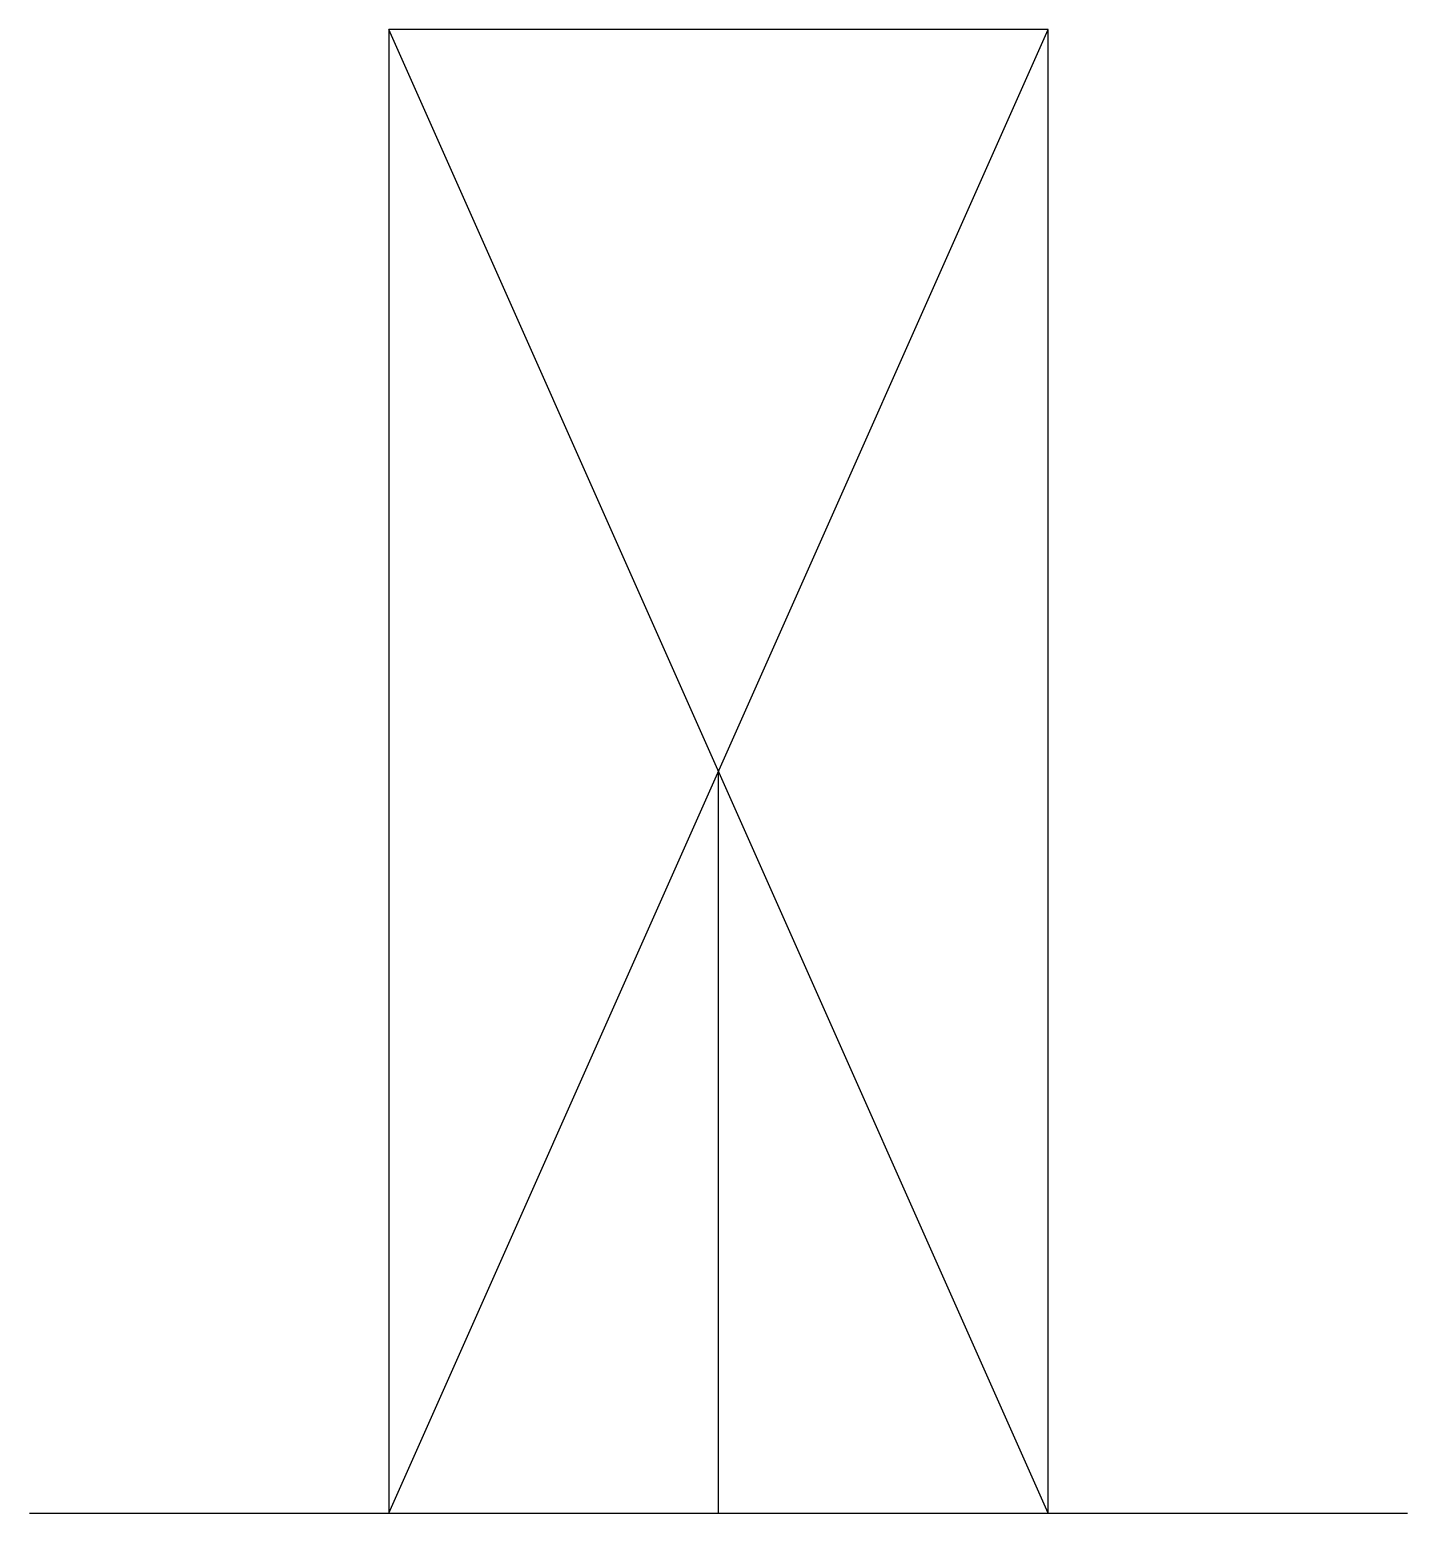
# Model space of a CAD drawing. Header units: millimetres. Extents: x -20.9 to 20.9, y -27.7 to 17.3.
import ezdxf

# ---------------------------------------------------------------- set-up
doc = ezdxf.new("R2010")
doc.units = ezdxf.units.MM
doc.layers.get('0').update_dxf_attribs({"linetype": 'CONTINUOUS'})

msp = doc.modelspace()

# ---------------------------------------------------------------- linework, layer by layer
for p, q in [((10, 17.326), (-10, 17.326)), ((-10, 17.326), (-10, -27.674)), ((-10, -27.674), (10, 17.326)), ((10, -27.674), (-10, 17.326)), ((10, -27.674), (10, 17.326)), ((0, -27.674), (0, -5.174)), ((-20.9, -27.674), (20.9, -27.674)), ((-10, -27.674), (10, -27.674))]:
    msp.add_line(p, q)

doc.saveas('drawing.dxf')
